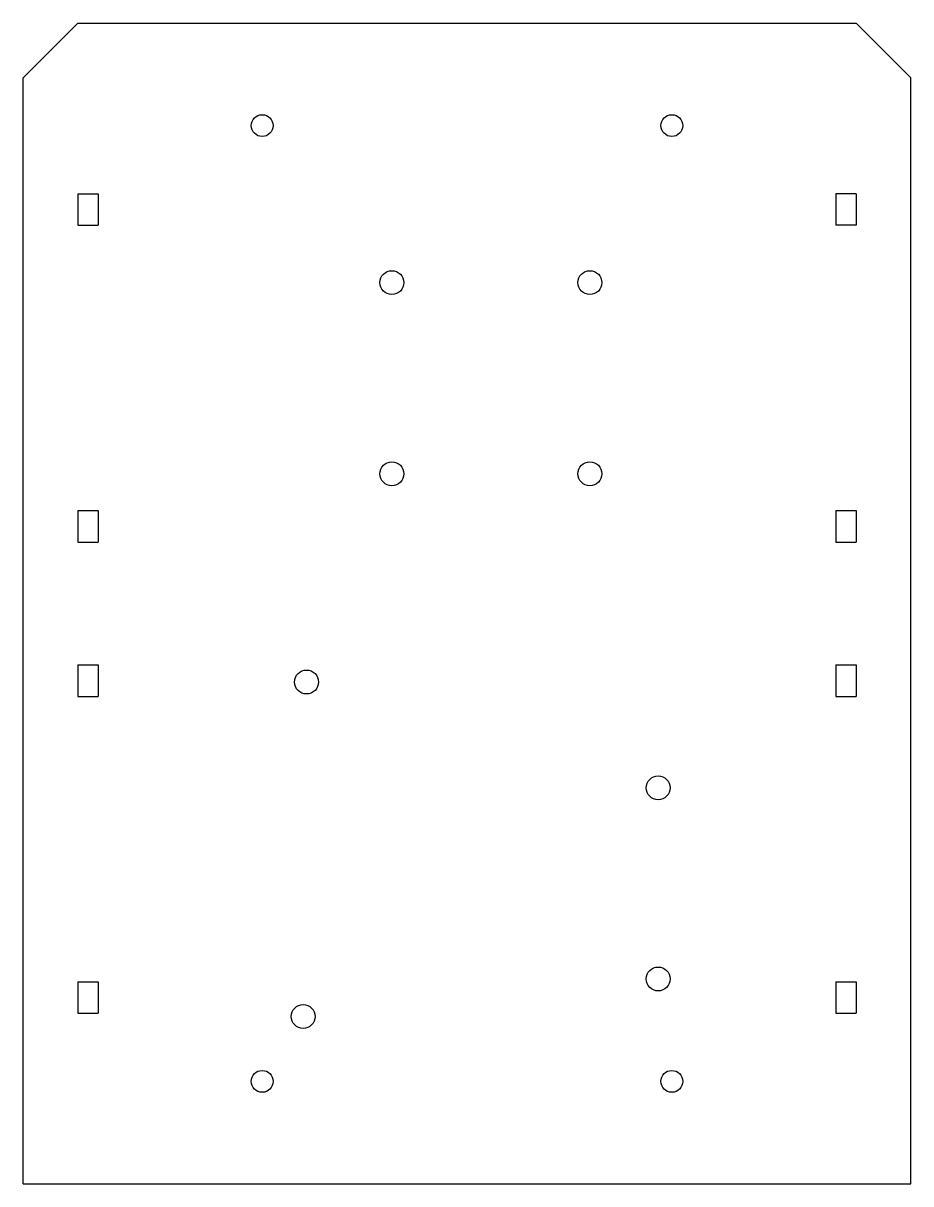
# Model space of a CAD drawing. Header units: millimetres. Extents: x 44 to 174, y 89 to 259.
import ezdxf

# ---------------------------------------------------------------- set-up
doc = ezdxf.new("R2010")
doc.units = ezdxf.units.MM

msp = doc.modelspace()

# ---------------------------------------------------------------- linework, layer by layer
at = {"color": 7, "linetype": 'Continuous'}
for p, q in [((43.66, 251.12), (51.66, 259.12)), ((51.66, 259.12), (165.66, 259.12)), ((165.66, 259.12), (173.66, 251.12)), ((43.66, 89.12), (43.66, 251.12)), ((173.66, 89.12), (173.66, 251.12)), ((51.66, 234.12), (54.66, 234.12)), ((51.66, 234.12), (51.66, 229.52)), ((54.66, 234.12), (54.66, 229.52)), ((165.66, 234.12), (162.66, 234.12)), ((162.66, 234.12), (162.66, 229.52)), ((165.66, 234.12), (165.66, 229.52)), ((51.66, 229.52), (54.66, 229.52)), ((165.66, 229.52), (162.66, 229.52)), ((51.66, 187.72), (54.66, 187.72)), ((51.66, 187.72), (51.66, 183.12)), ((54.66, 187.72), (54.66, 183.12)), ((162.66, 187.72), (165.66, 187.72)), ((162.66, 187.72), (162.66, 183.12)), ((165.66, 187.72), (165.66, 183.12)), ((51.66, 183.12), (54.66, 183.12)), ((162.66, 183.12), (165.66, 183.12)), ((51.66, 165.12), (54.66, 165.12)), ((51.66, 165.12), (51.66, 160.52)), ((54.66, 165.12), (54.66, 160.52)), ((162.66, 165.12), (165.66, 165.12)), ((162.66, 165.12), (162.66, 160.52)), ((165.66, 165.12), (165.66, 160.52)), ((51.66, 160.52), (54.66, 160.52)), ((162.66, 160.52), (165.66, 160.52)), ((51.66, 118.72), (54.66, 118.72)), ((51.66, 118.72), (51.66, 114.12)), ((54.66, 118.72), (54.66, 114.12)), ((162.66, 118.72), (165.66, 118.72)), ((162.66, 118.72), (162.66, 114.12)), ((165.66, 118.72), (165.66, 114.12)), ((51.66, 114.12), (54.66, 114.12)), ((162.66, 114.12), (165.66, 114.12)), ((43.66, 89.12), (173.66, 89.12))]:
    msp.add_line(p, q, dxfattribs=at)
for centre, radius in [((78.66, 244.12), 1.6), ((138.66, 244.12), 1.6), ((97.66, 221.12), 1.75), ((126.66, 221.12), 1.75), ((97.66, 193.12), 1.75), ((126.66, 193.12), 1.75), ((85.16, 162.62), 1.75), ((136.66, 147.12), 1.75), ((136.66, 119.12), 1.75), ((84.66, 113.62), 1.75), ((78.66, 104.12), 1.6), ((138.66, 104.12), 1.6)]:
    msp.add_circle(centre, radius, dxfattribs=at)

doc.saveas('drawing.dxf')
